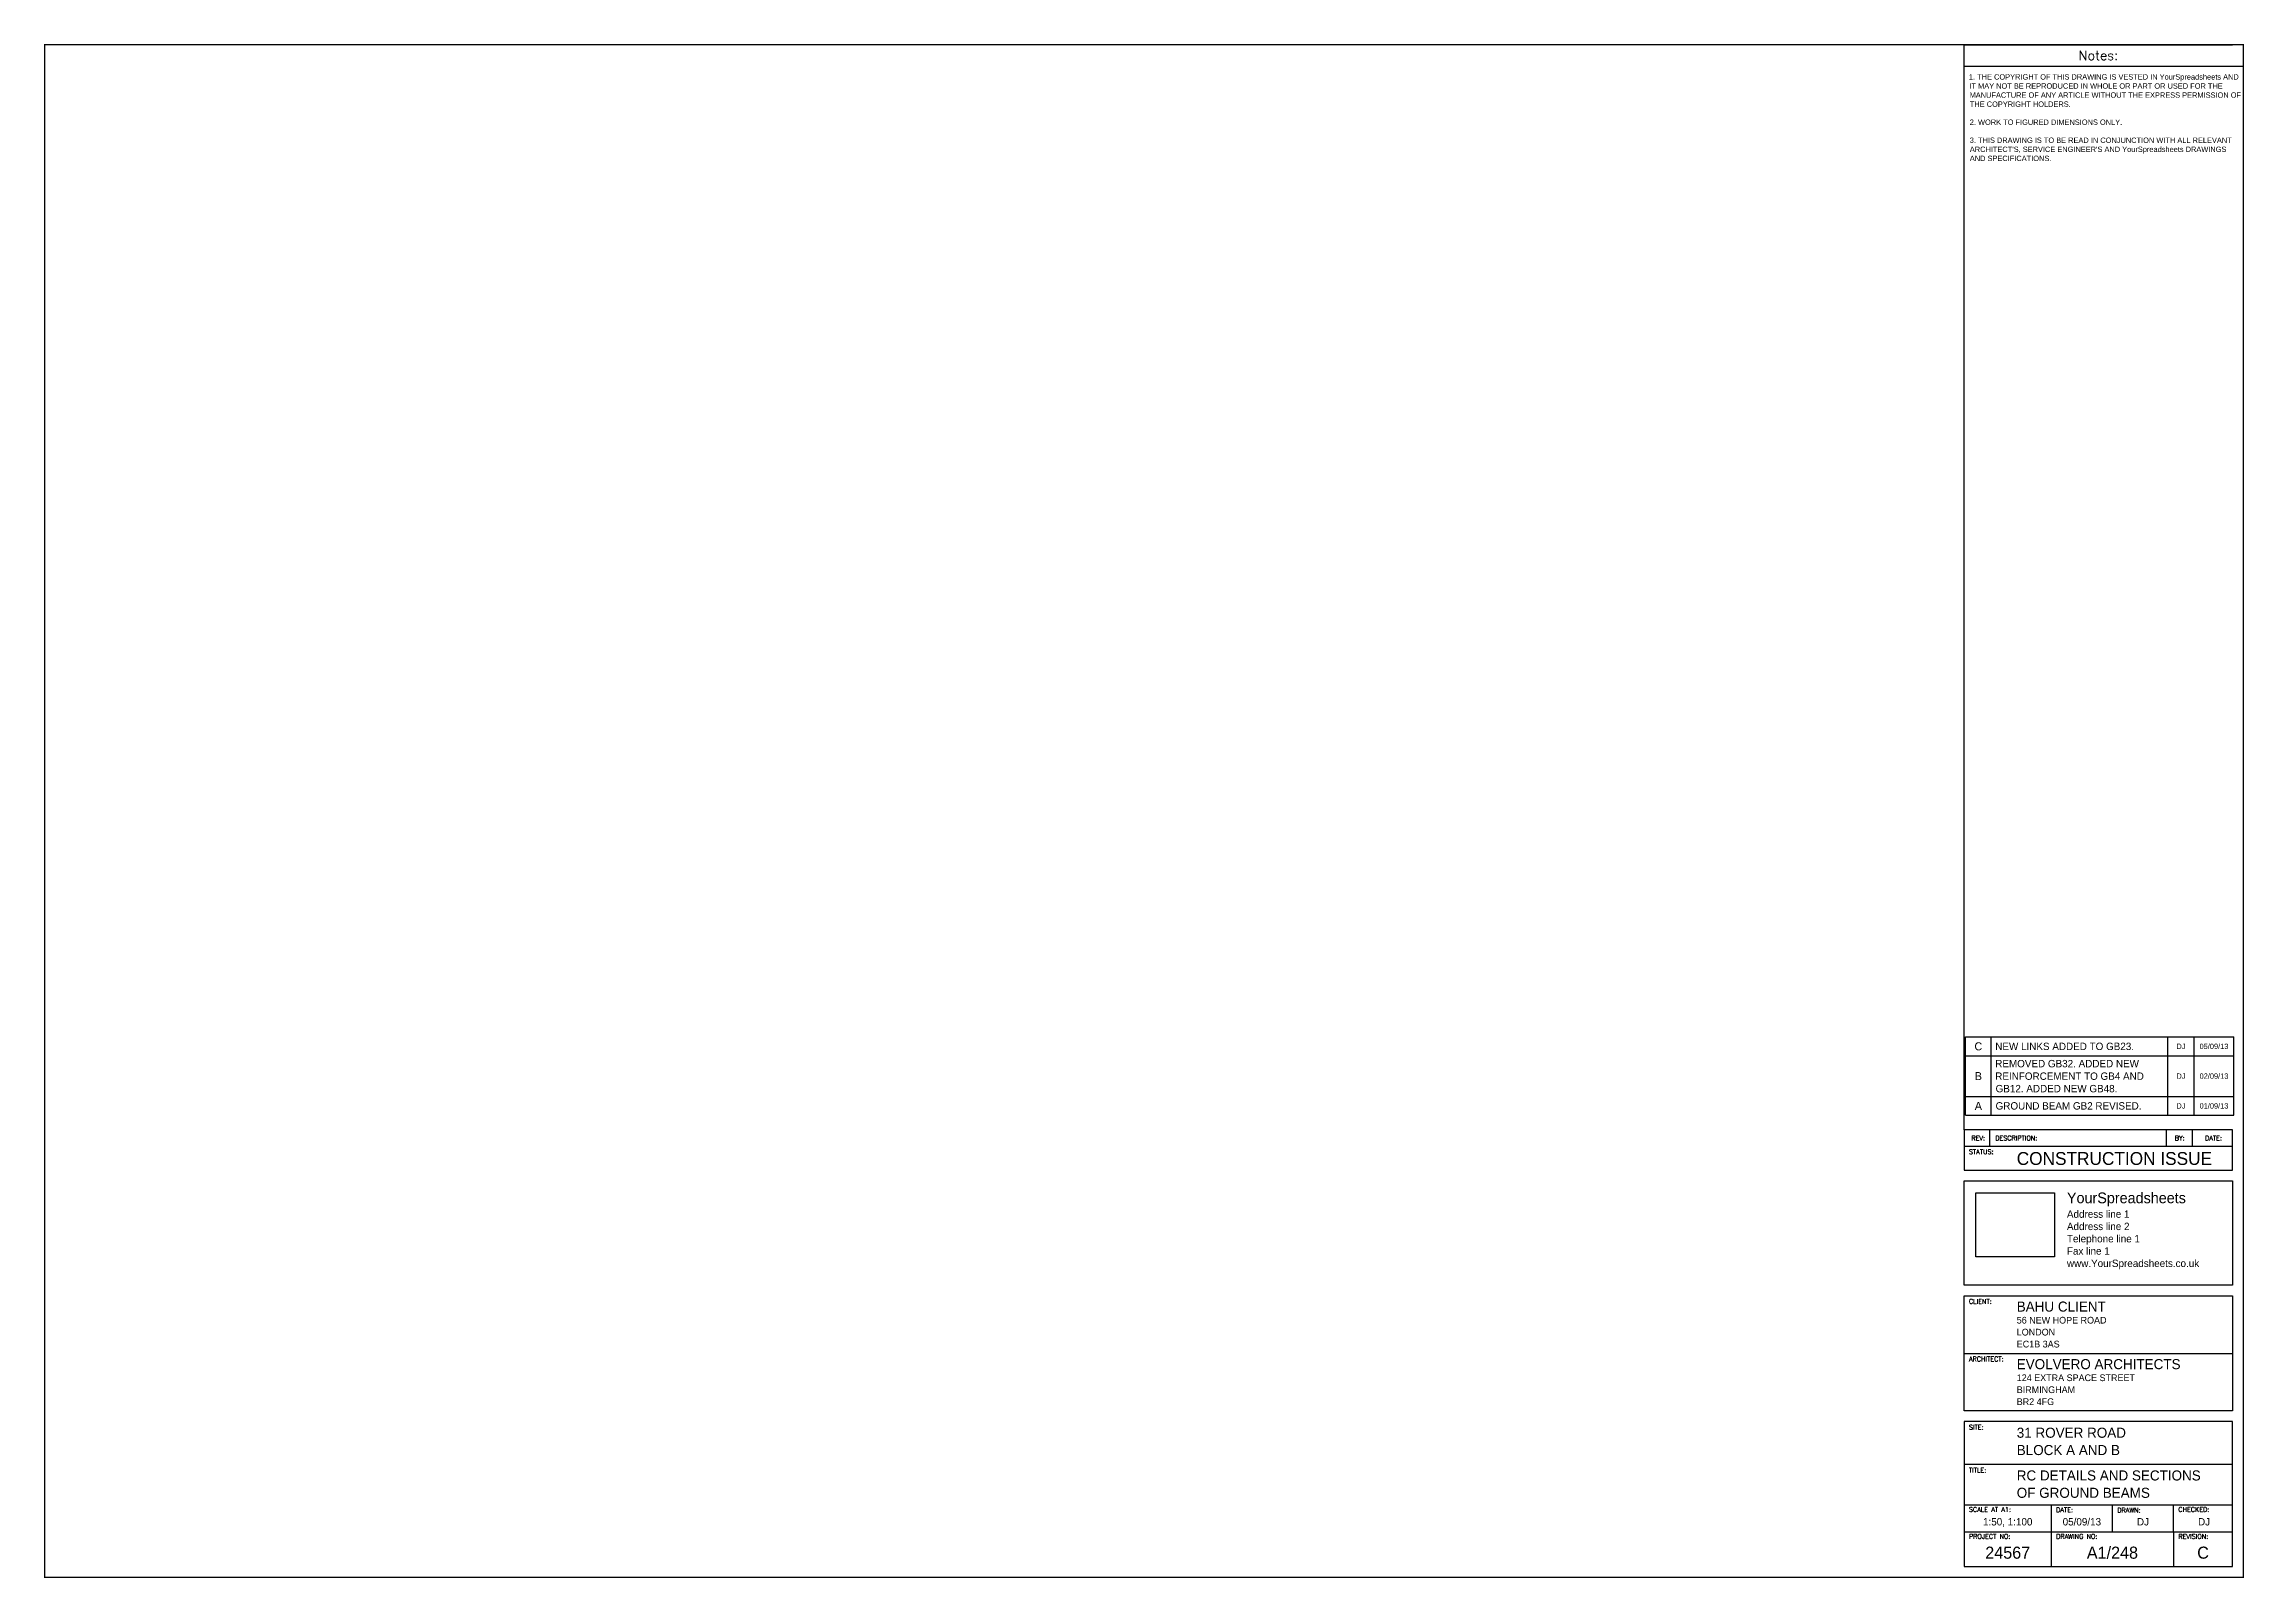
# Paper-space layout 'A1' of a CAD drawing. Extents: x 0 to 819, y 0 to 571.
import ezdxf
from ezdxf.enums import TextEntityAlignment as Align

# ---------------------------------------------------------------- set-up
doc = ezdxf.new("R2010")
doc.units = 0
doc.layers.get('0').update_dxf_attribs({"linetype": 'CONTINUOUS'})
for name, color, linetype in [('YS-TEXT-LARGE', 250, 'CONTINUOUS'), ('YS-TEXT-MEDIUM', 6, 'CONTINUOUS'), ('YS-TEXT-SMALL', 2, 'CONTINUOUS'), ('YS-TITLEBLOCK-BORDERS', 154, 'CONTINUOUS'), ('YS-TITLEBLOCK-TEXT-NONEDITABLE', 154, 'CONTINUOUS')]:
    doc.layers.add(name, color=color, linetype=linetype)
doc.styles.add('ROMANS', font='romans.shx')
doc.styles.add('YS TEXT', font='GOTHIC.TTF')
picture_1 = doc.add_image_def('image1.jpg', size_in_pixel=(739, 600))

# ---------------------------------------------------------------- blocks, each defined once
blk = doc.blocks.new('*U18')
at = {"layer": 'YS-TITLEBLOCK-BORDERS', "linetype": 'Continuous'}
for p, q in [((715, 571), (815, 571)), ((715, 563), (819, 563)), ((724.61, 160.66), (724.61, 166.66)), ((790.42, 160.66), (790.42, 166.66)), ((800.13, 160.66), (800.13, 166.66)), ((715, 160.66), (815, 160.66)), ((715, 83.45), (815, 83.45)), ((815, 42), (715, 42)), ((715, 27), (806, 27)), ((715, 27), (815, 27)), ((747.48, 27), (747.48, 17)), ((770.24, 17), (770.24, 27)), ((793, 17), (793, 27)), ((715, 17), (815, 17)), ((747.48, 17), (747.48, 4)), ((793, 17), (793, 4))]:
    blk.add_line(p, q, dxfattribs=at)
at = {"layer": 'YS-TITLEBLOCK-BORDERS', "linetype": 'Continuous', "const_width": 0.5}
blk.add_lwpolyline([(0, 571), (819, 571), (819, 0), (0, 0)], close=True, dxfattribs=at)
at = {"layer": 'YS-TITLEBLOCK-BORDERS', "linetype": 'Continuous'}
for points in [[(815, 166.66), (715, 166.66), (715, 571)], [(715, 166.66), (715, 151.66), (815, 151.66), (815, 166.66), (715, 166.66)], [(815, 4), (815, 58), (715, 58), (715, 4), (815, 4)]]:
    blk.add_lwpolyline(points, dxfattribs=at)
for points in [[(715, 147.66), (815, 147.66), (815, 108.91), (715, 108.91)], [(715, 104.91), (815, 104.91), (815, 62), (715, 62)]]:
    blk.add_lwpolyline(points, close=True, dxfattribs=at)
at = {"layer": 'YS-TEXT-LARGE', "linetype": 'Continuous', "insert": (753.3, 143.37), "char_height": 9, "attachment_point": 1, "style": 'YS TEXT'}
blk.add_mtext('{\\H0.44444x;YourSpreadsheets\\P\\H0.68751x;Address line 1\\PAddress line 2\\PTelephone line 1\\PFax line 1\\Pwww.YourSpreadsheets.co.uk }', dxfattribs=at)
at = {"layer": 'YS-TEXT-MEDIUM', "style": 'YS TEXT'}
for tag, p, height in [('status', (734.6, 153.64), 4.8), ('client1', (734.6, 99), 3.75), ('client2', (734.6, 94.55), 2.5), ('client3', (734.6, 90.1), 2.5), ('client4', (734.6, 85.64), 2.5), ('architect2', (734.6, 73.1), 2.5), ('architect1', (734.6, 77.55), 3.75), ('architect3', (734.6, 68.64), 2.5), ('architect4', (734.6, 64.19), 2.5), ('site1', (734.6, 52), 3.75), ('site2', (734.6, 45.55), 3.75), ('site-single-line', (734.6, 47.57), 4.8), ('title1', (734.6, 36.08), 3.75), ('title2', (734.6, 29.62), 3.75), ('title-single-line', (734.6, 31.36), 4.8)]:
    blk.add_attdef(tag, p, '', height=height, dxfattribs=at)
for tag, height, p in [('scale', 2.75, (731.24, 20.7)), ('date', 2.75, (758.86, 20.7)), ('drawn', 2.75, (781.62, 20.7)), ('checked', 2.75, (804.38, 20.7)), ('project_number', 4.5, (731.24, 9.19)), ('drawing_number', 4.5, (770.24, 9.19)), ('revision', 4.5, (804, 9.19))]:
    blk.add_attdef(tag, text='', height=height, dxfattribs=at).set_placement(p, align=Align.MIDDLE_CENTER)
at = {"layer": 'YS-TEXT-SMALL', "style": 'YS TEXT'}
for tag, p in [('NOTES_001', (716.79, 557.99)), ('NOTES_002', (716.97, 554.6)), ('NOTES_003', (717.03, 551.22)), ('NOTES_004', (717.14, 547.84)), ('NOTES_005', (717.1, 541.12)), ('NOTES_006', (717.09, 534.4)), ('NOTES_007', (717.12, 531.02)), ('NOTES_008', (717.12, 527.64))]:
    blk.add_attdef(tag, p, '', height=2, dxfattribs=at)
at = {"layer": 'YS-TITLEBLOCK-TEXT-NONEDITABLE', "linetype": 'Continuous', "style": 'ROMANS'}
for s, insert, char_height, width, attachment_point in [('Notes:', (765, 567), 3.5, 68.47, 5), ('REV:', (720.25, 163.66), 1.75, 42.25, 5), ('DESCRIPTION:', (726.58, 163.66), 1.75, 42.25, 4), ('BY:', (795.3, 163.66), 1.75, 42.25, 5), ('DATE:', (807.91, 163.66), 1.75, 42.25, 5), ('STATUS:', (716.79, 159.43), 1.75, 37.6786, 1), ('CLIENT:', (716.79, 103.67), 1.75, 37.6786, 1), ('ARCHITECT:', (716.79, 82.22), 1.75, 37.6786, 1), ('SITE:', (716.79, 56.77), 1.75, 37.6786, 1), ('TITLE:', (716.79, 40.77), 1.75, 37.6786, 1), ('SCALE AT A1:', (716.79, 26.15), 1.75, 37.6786, 1), ('DATE:', (749.27, 26.02), 1.75, 37.4556, 1), ('DRAWN:', (772.03, 25.88), 1.75, 37.6786, 1), ('CHECKED:', (794.79, 26.17), 1.75, 37.6786, 1), ('PROJECT NO:', (716.79, 16.12), 1.75, 37.6786, 1), ('DRAWING NO:', (749.27, 16.12), 1.75, 37.6786, 1), ('REVISION:', (794.82, 16.12), 1.75, 37.6786, 1)]:
    blk.add_mtext(s, dxfattribs=dict(at, insert=insert, char_height=char_height, width=width, attachment_point=attachment_point))
image = blk.add_image(picture_1, insert=(719.35, 119.43), size_in_units=(29.31, 23.79))
image.dxf.flags = 7
blk = doc.blocks.new('*U2')
at = {"layer": 'YS-TITLEBLOCK-BORDERS'}
for points in [[(0, 7), (100, 7)], [(0, 0), (0, 7)], [(0, 0), (100, 0)], [(9.61, 0), (9.61, 7)], [(75.41, 0), (75.41, 7)], [(85.13, 0), (85.13, 7)], [(100, 0), (100, 7)]]:
    blk.add_lwpolyline(points, dxfattribs=at)
at = {"layer": 'YS-TEXT-SMALL', "style": 'YS TEXT'}
for tag, height, p in [('rev', 3, (4.8, 3.5)), ('by', 2, (80.27, 3.5)), ('date', 2, (92.57, 3.5))]:
    blk.add_attdef(tag, text='', height=height, dxfattribs=at).set_placement(p, align=Align.MIDDLE_CENTER)
blk.add_attdef('description_001', (11.23, 2.44), '', height=2.75, dxfattribs=at)
blk = doc.blocks.new('*U3')
at = {"layer": 'YS-TITLEBLOCK-BORDERS'}
for points in [[(0, 15.17), (100, 15.17)], [(0, 0), (0, 15.17)], [(9.61, 0), (9.61, 15.17)], [(75.41, 0), (75.41, 15.17)], [(85.13, 0), (85.13, 15.17)], [(100, 0), (100, 15.17)], [(0, 0), (100, 0)]]:
    blk.add_lwpolyline(points, dxfattribs=at)
at = {"layer": 'YS-TEXT-SMALL', "style": 'YS TEXT'}
for tag, height, p in [('rev', 3, (4.8, 7.59)), ('by', 2, (80.27, 7.59)), ('date', 2, (92.57, 7.59))]:
    blk.add_attdef(tag, text='', height=height, dxfattribs=at).set_placement(p, align=Align.MIDDLE_CENTER)
blk.add_attdef('description_001', (11.23, 6.52), '', height=2.75, dxfattribs=at)

psp = doc.layouts.new('A1')

# ---------------------------------------------------------------- block references
ref = psp.add_blockref('*U18', (0, 0), dxfattribs=dict(xscale=1.000002246503588, yscale=1.000002246503588, zscale=1.000002246503588))
ref.add_attrib('client1', 'BAHU CLIENT', (734.6, 99), dxfattribs={"layer": 'YS-TEXT-MEDIUM', "height": 3.75, "style": 'YS TEXT'})
ref.add_attrib('client2', '56 NEW HOPE ROAD', (734.6, 94.55), dxfattribs={"layer": 'YS-TEXT-MEDIUM', "height": 2.5, "style": 'YS TEXT'})
ref.add_attrib('client3', 'LONDON', (734.6, 90.1), dxfattribs={"layer": 'YS-TEXT-MEDIUM', "height": 2.5, "style": 'YS TEXT'})
ref.add_attrib('client4', 'EC1B 3AS', (734.6, 85.64), dxfattribs={"layer": 'YS-TEXT-MEDIUM', "height": 2.5, "style": 'YS TEXT'})
ref.add_attrib('architect1', 'EVOLVERO ARCHITECTS', (734.6, 77.55), dxfattribs={"layer": 'YS-TEXT-MEDIUM', "height": 3.75, "style": 'YS TEXT'})
ref.add_attrib('architect2', '124 EXTRA SPACE STREET', (734.6, 73.1), dxfattribs={"layer": 'YS-TEXT-MEDIUM', "height": 2.5, "style": 'YS TEXT'})
ref.add_attrib('architect3', 'BIRMINGHAM', (734.6, 68.64), dxfattribs={"layer": 'YS-TEXT-MEDIUM', "height": 2.5, "style": 'YS TEXT'})
ref.add_attrib('architect4', 'BR2 4FG', (734.6, 64.19), dxfattribs={"layer": 'YS-TEXT-MEDIUM', "height": 2.5, "style": 'YS TEXT'})
ref.add_attrib('site1', '31 ROVER ROAD', (734.6, 52), dxfattribs={"layer": 'YS-TEXT-MEDIUM', "height": 3.75, "style": 'YS TEXT'})
ref.add_attrib('site2', 'BLOCK A AND B', (734.6, 45.55), dxfattribs={"layer": 'YS-TEXT-MEDIUM', "height": 3.75, "style": 'YS TEXT'})
ref.add_attrib('title1', 'RC DETAILS AND SECTIONS', (734.6, 36.08), dxfattribs={"layer": 'YS-TEXT-MEDIUM', "height": 3.75, "style": 'YS TEXT'})
ref.add_attrib('title2', 'OF GROUND BEAMS', (734.6, 29.62), dxfattribs={"layer": 'YS-TEXT-MEDIUM', "height": 3.75, "style": 'YS TEXT'})
ref.add_attrib('status', 'CONSTRUCTION ISSUE', (734.6, 153.64), dxfattribs={"layer": 'YS-TEXT-MEDIUM', "height": 4.8, "style": 'YS TEXT'})
ref.add_attrib('scale', '1:50, 1:100', dxfattribs={"layer": 'YS-TEXT-MEDIUM', "height": 2.75, "style": 'YS TEXT'}).set_placement((731.24, 20.7), align=Align.MIDDLE_CENTER)
ref.add_attrib('date', '05/09/13', dxfattribs={"layer": 'YS-TEXT-MEDIUM', "height": 2.75, "style": 'YS TEXT'}).set_placement((758.86, 20.7), align=Align.MIDDLE_CENTER)
ref.add_attrib('drawn', 'DJ', dxfattribs={"layer": 'YS-TEXT-MEDIUM', "height": 2.75, "style": 'YS TEXT'}).set_placement((781.62, 20.7), align=Align.MIDDLE_CENTER)
ref.add_attrib('checked', 'DJ', dxfattribs={"layer": 'YS-TEXT-MEDIUM', "height": 2.75, "style": 'YS TEXT'}).set_placement((804.38, 20.7), align=Align.MIDDLE_CENTER)
ref.add_attrib('project_number', '24567', dxfattribs={"layer": 'YS-TEXT-MEDIUM', "height": 4.5, "style": 'YS TEXT'}).set_placement((731.24, 9.19), align=Align.MIDDLE_CENTER)
ref.add_attrib('drawing_number', 'A1/248', dxfattribs={"layer": 'YS-TEXT-MEDIUM', "height": 4.5, "style": 'YS TEXT'}).set_placement((770.24, 9.19), align=Align.MIDDLE_CENTER)
ref.add_attrib('revision', 'C', dxfattribs={"layer": 'YS-TEXT-MEDIUM', "height": 4.5, "style": 'YS TEXT'}).set_placement((804, 9.19), align=Align.MIDDLE_CENTER)
ref.add_attrib('NOTES_001', '1. THE COPYRIGHT OF THIS DRAWING IS VESTED IN YourSpreadsheets AND', (716.79, 557.99), dxfattribs={"layer": 'YS-TEXT-SMALL', "height": 2, "style": 'YS TEXT'})
ref.add_attrib('NOTES_002', 'IT MAY NOT BE REPRODUCED IN WHOLE OR PART OR USED FOR THE', (716.97, 554.61), dxfattribs={"layer": 'YS-TEXT-SMALL', "height": 2, "style": 'YS TEXT'})
ref.add_attrib('NOTES_003', 'MANUFACTURE OF ANY ARTICLE WITHOUT THE EXPRESS PERMISSION OF', (717.04, 551.22), dxfattribs={"layer": 'YS-TEXT-SMALL', "height": 2, "style": 'YS TEXT'})
ref.add_attrib('NOTES_004', 'THE COPYRIGHT HOLDERS.', (717.14, 547.84), dxfattribs={"layer": 'YS-TEXT-SMALL', "height": 2, "style": 'YS TEXT'})
ref.add_attrib('NOTES_005', '2. WORK TO FIGURED DIMENSIONS ONLY.', (717.11, 541.12), dxfattribs={"layer": 'YS-TEXT-SMALL', "height": 2, "style": 'YS TEXT'})
ref.add_attrib('NOTES_006', '3. THIS DRAWING IS TO BE READ IN CONJUNCTION WITH ALL RELEVANT', (717.09, 534.4), dxfattribs={"layer": 'YS-TEXT-SMALL', "height": 2, "style": 'YS TEXT'})
ref.add_attrib('NOTES_007', "ARCHITECT'S, SERVICE ENGINEER'S AND YourSpreadsheets DRAWINGS", (717.12, 531.02), dxfattribs={"layer": 'YS-TEXT-SMALL', "height": 2, "style": 'YS TEXT'})
ref.add_attrib('NOTES_008', 'AND SPECIFICATIONS.', (717.12, 527.64), dxfattribs={"layer": 'YS-TEXT-SMALL', "height": 2, "style": 'YS TEXT'})
ref = psp.add_blockref('*U2', (715.5, 194.32))
ref.add_attrib('rev', 'C', dxfattribs={"layer": 'YS-TEXT-SMALL', "height": 3, "style": 'YS TEXT'}).set_placement((720.3, 197.82), align=Align.MIDDLE_CENTER)
ref.add_attrib('description_001', 'NEW LINKS ADDED TO GB23.', (726.6, 196.44), dxfattribs={"layer": 'YS-TEXT-SMALL', "height": 2.75, "style": 'YS TEXT'})
ref.add_attrib('by', 'DJ', dxfattribs={"layer": 'YS-TEXT-SMALL', "height": 2, "style": 'YS TEXT'}).set_placement((795.77, 197.82), align=Align.MIDDLE_CENTER)
ref.add_attrib('date', '05/09/13', dxfattribs={"layer": 'YS-TEXT-SMALL', "height": 2, "style": 'YS TEXT'}).set_placement((808.07, 197.82), align=Align.MIDDLE_CENTER)
ref = psp.add_blockref('*U3', (715.5, 179.14))
ref.add_attrib('rev', 'B', dxfattribs={"layer": 'YS-TEXT-SMALL', "height": 3, "style": 'YS TEXT'}).set_placement((720.3, 186.73), align=Align.MIDDLE_CENTER)
ref.add_attrib('description_001', 'REMOVED GB32. ADDED NEW', (726.59, 190.01), dxfattribs={"layer": 'YS-TEXT-SMALL', "height": 2.75, "style": 'YS TEXT'})
ref.add_attrib('by', 'DJ', dxfattribs={"layer": 'YS-TEXT-SMALL', "height": 2, "style": 'YS TEXT'}).set_placement((795.77, 186.73), align=Align.MIDDLE_CENTER)
ref.add_attrib('date', '02/09/13', dxfattribs={"layer": 'YS-TEXT-SMALL', "height": 2, "style": 'YS TEXT'}).set_placement((808.07, 186.73), align=Align.MIDDLE_CENTER)
ref.add_attrib('description_002', 'REINFORCEMENT TO GB4 AND', (726.59, 185.35), dxfattribs={"layer": 'YS-TEXT-SMALL', "height": 2.75, "style": 'YS TEXT'})
ref.add_attrib('description_003', 'GB12. ADDED NEW GB48.', (726.72, 180.7), dxfattribs={"layer": 'YS-TEXT-SMALL', "height": 2.75, "style": 'YS TEXT'})
ref = psp.add_blockref('*U2', (715.5, 172.14))
ref.add_attrib('rev', 'A', dxfattribs={"layer": 'YS-TEXT-SMALL', "height": 3, "style": 'YS TEXT'}).set_placement((720.3, 175.64), align=Align.MIDDLE_CENTER)
ref.add_attrib('description_001', 'GROUND BEAM GB2 REVISED.', (726.72, 174.27), dxfattribs={"layer": 'YS-TEXT-SMALL', "height": 2.75, "style": 'YS TEXT'})
ref.add_attrib('by', 'DJ', dxfattribs={"layer": 'YS-TEXT-SMALL', "height": 2, "style": 'YS TEXT'}).set_placement((795.77, 175.64), align=Align.MIDDLE_CENTER)
ref.add_attrib('date', '01/09/13', dxfattribs={"layer": 'YS-TEXT-SMALL', "height": 2, "style": 'YS TEXT'}).set_placement((808.07, 175.64), align=Align.MIDDLE_CENTER)

doc.saveas('drawing.dxf')
